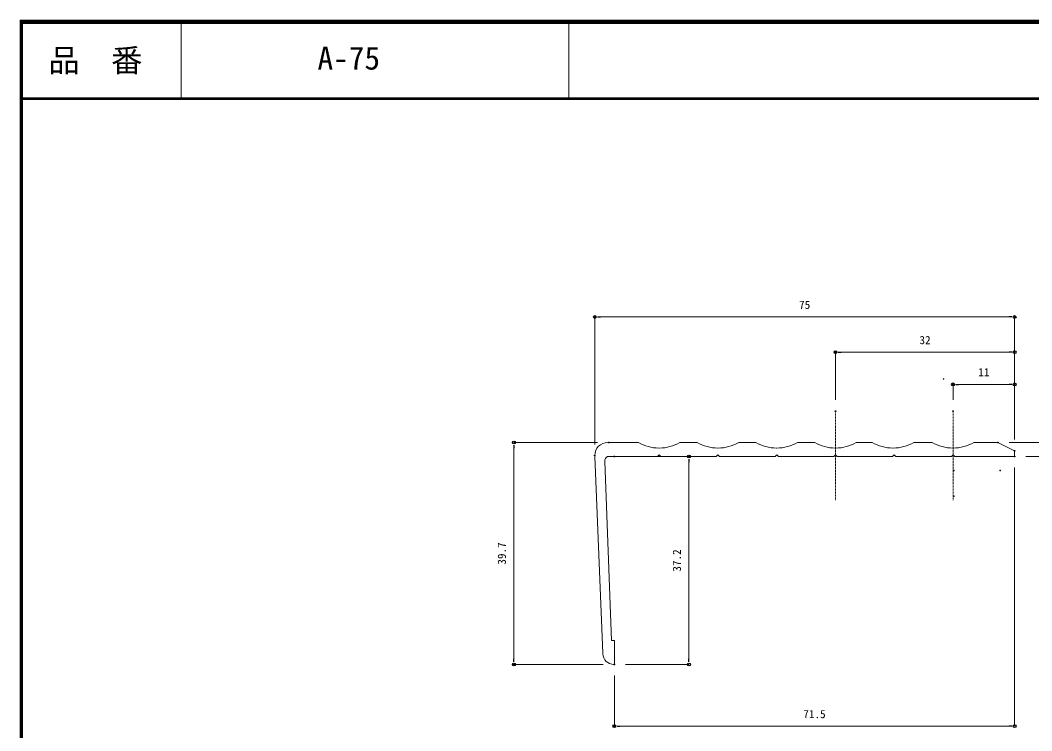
# Model space of a CAD drawing. Units: millimetres, scale not verified. Extents: x -140 to 140, y -96 to 96.
# Drawn here: x -140.5 to 40.2, y -31.3 to 95.7 of the extents above; entities that cross this region are included whole.
import ezdxf
from ezdxf.enums import TextEntityAlignment as Align

# ---------------------------------------------------------------- set-up
doc = ezdxf.new("R2010")
doc.units = ezdxf.units.MM
doc.header["$LTSCALE"] = 0.25
doc.header["$PDMODE"] = 32
doc.header["$PDSIZE"] = 0.125
doc.linetypes.add('USER1', pattern=[1.21666, 0.935822, -0.093613, 0.093613, -0.093613])
doc.layers.add('0-0_0', color=7, linetype='Continuous')
doc.layers.add('0-1_Defpoints', color=7, linetype='Continuous')
for name, color, linetype, lineweight in [('0-2_一般', 7, 'Continuous', 18), ('0-3_CENTER', 2, 'USER1', 18), ('0-5_GREEN', 3, 'Continuous', 18)]:
    doc.layers.add(name, color=color, linetype=linetype, lineweight=lineweight)
doc.styles.add('ＭＳ ゴシック', font='')
doc.styles.get('ＭＳ ゴシック').set_extended_font_data('MS Gothic')

# ---------------------------------------------------------------- blocks, each defined once
blk = doc.blocks.new('_DOT')
at = {"layer": '0-0_0'}
blk.add_line((-0.5, 0), (-1, 0), dxfattribs=at)
blk.add_circle((0, 0), 0.25, dxfattribs=at)
blk.add_circle((0, 0), 0.25, dxfattribs=at)
blk = doc.blocks.new('D15')
at = {"layer": '0-1_Defpoints'}
for p in [(9.9715, 10.6727), (30.2535, 10.6727), (12.9715, 8.1727)]:
    blk.add_point(p, dxfattribs=at)
at = {"layer": '0-2_一般', "color": 3}
for p, q in [((30.2535, 11.6727), (30.2535, 12.6727)), ((11.9715, 10.6727), (30.2535, 10.6727)), ((30.2535, 8.1727), (30.2535, 10.6727)), ((14.9715, 8.1727), (30.2535, 8.1727)), ((30.2535, 7.1727), (30.2535, 6.1727))]:
    blk.add_line(p, q, dxfattribs=at)
at = {"layer": '0-2_一般'}
for p, rotation in [((30.2535, 10.6727), 270), ((30.2535, 8.1727), 90)]:
    blk.add_blockref('_DOT', p, dxfattribs=dict(at, rotation=rotation))
at = {"layer": '0-2_一般', "style": 'ＭＳ ゴシック'}
blk.add_text('2.5', height=1.466, rotation=90, dxfattribs=at).set_placement((29.2535, 12.5809), align=Align.BOTTOM_LEFT)
blk = doc.blocks.new('D16')
at = {"layer": '0-1_Defpoints'}
for p in [(-62.0285, 33.0948), (12.9715, 9.1727), (-62.0285, 8.3289)]:
    blk.add_point(p, dxfattribs=at)
at = {"layer": '0-2_一般', "color": 3}
for p, q in [((-62.0285, 10.3289), (-62.0285, 33.0948)), ((11.9715, 33.0948), (-61.0285, 33.0948)), ((12.9715, 11.1727), (12.9715, 33.0948))]:
    blk.add_line(p, q, dxfattribs=at)
at = {"layer": '0-2_一般', "rotation": 180}
blk.add_blockref('_DOT', (-62.0285, 33.0948), dxfattribs=at)
at = {"layer": '0-2_一般'}
blk.add_blockref('_DOT', (12.9715, 33.0948), dxfattribs=at)
at = {"layer": '0-2_一般', "style": 'ＭＳ ゴシック'}
blk.add_text('75', height=1.466, dxfattribs=at).set_placement((-25.5285, 34.0948), align=Align.BOTTOM_LEFT)
blk = doc.blocks.new('D17')
at = {"layer": '0-1_Defpoints'}
for p in [(-59.5285, 10.6727), (-76.4563, -29.0044), (-58.5285, -29.0044)]:
    blk.add_point(p, dxfattribs=at)
at = {"layer": '0-2_一般', "color": 3}
for p, q in [((-61.5285, 10.6727), (-76.4563, 10.6727)), ((-76.4563, 9.6727), (-76.4563, -28.0044)), ((-60.5285, -29.0044), (-76.4563, -29.0044))]:
    blk.add_line(p, q, dxfattribs=at)
at = {"layer": '0-2_一般'}
for p, rotation in [((-76.4563, 10.6727), 90), ((-76.4563, -29.0044), 270)]:
    blk.add_blockref('_DOT', p, dxfattribs=dict(at, rotation=rotation))
at = {"layer": '0-2_一般', "style": 'ＭＳ ゴシック'}
blk.add_text('39.7', height=1.466, rotation=90, dxfattribs=at).set_placement((-77.4563, -11.1659), align=Align.BOTTOM_LEFT)
blk = doc.blocks.new('D18')
at = {"layer": '0-1_Defpoints'}
for p in [(1.9715, 21.052), (1.9715, 16.2603), (12.9715, 9.1727)]:
    blk.add_point(p, dxfattribs=at)
at = {"layer": '0-2_一般', "color": 3}
for p, q in [((1.9715, 18.2603), (1.9715, 21.052)), ((11.9715, 21.052), (2.9715, 21.052)), ((12.9715, 11.1727), (12.9715, 21.052))]:
    blk.add_line(p, q, dxfattribs=at)
at = {"layer": '0-2_一般', "rotation": 180}
blk.add_blockref('_DOT', (1.9715, 21.052), dxfattribs=at)
at = {"layer": '0-2_一般'}
blk.add_blockref('_DOT', (12.9715, 21.052), dxfattribs=at)
at = {"layer": '0-2_一般', "style": 'ＭＳ ゴシック'}
blk.add_text('11', height=1.466, dxfattribs=at).set_placement((6.4715, 22.052), align=Align.BOTTOM_LEFT)
blk = doc.blocks.new('D19')
at = {"layer": '0-1_Defpoints'}
for p in [(-19.0285, 26.7986), (-19.0285, 16.2603), (12.9715, 9.1727)]:
    blk.add_point(p, dxfattribs=at)
at = {"layer": '0-2_一般', "color": 3}
for p, q in [((-19.0285, 18.2603), (-19.0285, 26.7986)), ((11.9715, 26.7986), (-18.0285, 26.7986)), ((12.9715, 11.1727), (12.9715, 26.7986))]:
    blk.add_line(p, q, dxfattribs=at)
at = {"layer": '0-2_一般', "rotation": 180}
blk.add_blockref('_DOT', (-19.0285, 26.7986), dxfattribs=at)
at = {"layer": '0-2_一般'}
blk.add_blockref('_DOT', (12.9715, 26.7986), dxfattribs=at)
at = {"layer": '0-2_一般', "style": 'ＭＳ ゴシック'}
blk.add_text('32', height=1.466, dxfattribs=at).set_placement((-4.0285, 27.7986), align=Align.BOTTOM_LEFT)
blk = doc.blocks.new('D20')
at = {"layer": '0-1_Defpoints'}
for p in [(12.9715, 8.1727), (-58.5285, -29.0044), (-58.5285, -40.0395)]:
    blk.add_point(p, dxfattribs=at)
at = {"layer": '0-2_一般', "color": 3}
for p, q in [((12.9715, 6.1727), (12.9715, -40.0395)), ((-58.5285, -31.0044), (-58.5285, -40.0395)), ((11.9715, -40.0395), (-57.5285, -40.0395))]:
    blk.add_line(p, q, dxfattribs=at)
at = {"layer": '0-2_一般', "rotation": 180}
blk.add_blockref('_DOT', (-58.5285, -40.0395), dxfattribs=at)
at = {"layer": '0-2_一般'}
blk.add_blockref('_DOT', (12.9715, -40.0395), dxfattribs=at)
at = {"layer": '0-2_一般', "style": 'ＭＳ ゴシック'}
blk.add_text('71.5', height=1.466, dxfattribs=at).set_placement((-24.7785, -39.0395), align=Align.BOTTOM_LEFT)
blk = doc.blocks.new('D21')
at = {"layer": '0-1_Defpoints'}
for p in [(-58.5285, 8.1727), (-45.1935, 8.1727), (-58.5285, -29.0044)]:
    blk.add_point(p, dxfattribs=at)
at = {"layer": '0-2_一般', "color": 3}
for p, q in [((-56.5285, 8.1727), (-45.1935, 8.1727)), ((-45.1935, -28.0044), (-45.1935, 7.1727)), ((-56.5285, -29.0044), (-45.1935, -29.0044))]:
    blk.add_line(p, q, dxfattribs=at)
at = {"layer": '0-2_一般'}
for p, rotation in [((-45.1935, 8.1727), 90), ((-45.1935, -29.0044), 270)]:
    blk.add_blockref('_DOT', p, dxfattribs=dict(at, rotation=rotation))
at = {"layer": '0-2_一般', "style": 'ＭＳ ゴシック'}
blk.add_text('37.2', height=1.466, rotation=90, dxfattribs=at).set_placement((-46.1935, -12.4159), align=Align.BOTTOM_LEFT)

msp = doc.modelspace()

# ---------------------------------------------------------------- linework, layer by layer
at = {"layer": '0-2_一般'}
for points in [[(29.8398, 20.1887), (29.8689, 20.2054), (34.1275, 20.2054), (37.1275, 18.7054), (37.1275, 17.7054), (26.4275, 17.7054), (26.1275, 18.0054), (25.8275, 17.7054), (15.9275, 17.7054), (15.6275, 18.0054), (15.3275, 17.7054), (5.4275, 17.7054), (5.1275, 18.0054), (4.8275, 17.7054), (-5.0725, 17.7054), (-5.3725, 18.0054), (-5.6725, 17.7054), (-15.5725, 17.7054), (-15.8725, 18.0054), (-16.1725, 17.7054), (-26.0725, 17.7054), (-26.3725, 18.0054), (-26.6725, 17.7054), (-35.084, 17.7054), (-35.6207, 17.7054)], [(-35.5288, 20.2054), (-35.3725, 20.2054), (-30.1139, 20.2054), (-30.0848, 20.1887)], [(-22.6602, 20.1887), (-22.6311, 20.2054), (-19.6139, 20.2054), (-19.5848, 20.1887)], [(-12.1602, 20.1887), (-12.1311, 20.2054), (-9.1139, 20.2054), (-9.0848, 20.1887)], [(-1.6602, 20.1887), (-1.6311, 20.2054), (1.3861, 20.2054), (1.4152, 20.1887)], [(8.8398, 20.1887), (8.8689, 20.2054), (11.6541, 20.2054), (11.6831, 20.1887)], [(19.1078, 20.1887), (19.1368, 20.2054), (22.3861, 20.2054), (22.4152, 20.1887)], [(-26.406, 19.2054), (-26.3725, 19.2054), (-26.339, 19.2054)], [(-15.906, 19.2054), (-15.8725, 19.2054), (-15.839, 19.2054)], [(-5.406, 19.2054), (-5.3725, 19.2054), (-5.339, 19.2054)], [(5.094, 19.2054), (5.1275, 19.2054), (5.161, 19.2054)], [(15.3619, 19.2054), (15.3954, 19.2054), (15.429, 19.2054)], [(26.094, 19.2054), (26.1275, 19.2054), (26.161, 19.2054)], [(-36.4494, -17.5571), (-36.4545, -17.4297), (-37.8662, 17.7054), (-37.8725, 17.7054), (-37.8725, 17.8616)], [(-36.0833, 16.8239), (-34.8725, -15.205), (-34.3725, -15.205), (-34.3725, -19.4717), (-34.4564, -19.4717)]]:
    msp.add_lwpolyline(points, dxfattribs=at)
for centre, radius, start, end in [((-35.5288, 17.8616), 2.3438, 90, 180), ((-26.406, 26.579), 7.3736, 240.0714, 270), ((-26.339, 26.579), 7.3736, 270, 299.92858), ((-15.906, 26.579), 7.3736, 240.0714, 270), ((-15.839, 26.579), 7.3736, 270, 299.92858), ((-5.406, 26.579), 7.3736, 240.0714, 270), ((-5.339, 26.579), 7.3736, 270, 299.92858), ((5.094, 26.579), 7.3736, 240.0714, 270), ((5.161, 26.579), 7.3736, 270, 299.92858), ((15.3619, 26.579), 7.3736, 240.0714, 270), ((15.429, 26.579), 7.3736, 270, 299.92858), ((26.094, 26.579), 7.3736, 240.0714, 270), ((26.161, 26.579), 7.3736, 270, 299.92858), ((-35.084, 16.8616), 1, 122.46174, 182.16489), ((-34.4564, -17.477), 1.9947, 182.30082, 270)]:
    msp.add_arc(centre, radius, start, end, dxfattribs=at)
at = {"layer": '0-3_CENTER'}
for p, q in [((5.1275, 25.793), (5.1275, 9.7895)), ((26.1275, 25.793), (26.1275, 9.7895))]:
    msp.add_line(p, q, dxfattribs=at)
at = {"layer": '0-5_GREEN'}
for p, q in [((140.49, 95.6654), (-140.49, 95.6654)), ((140.35, 95.5254), (-140.385, 95.5254)), ((140.21, 95.3854), (-140.28, 95.3854)), ((140.07, 95.2454), (-140.175, 95.2454)), ((139.93, 95.1054), (-140.07, 95.1054)), ((-111.7453, 95.1054), (-111.7453, 81.5254)), ((-42.5045, 95.2938), (-42.5045, 81.7138)), ((139.93, 81.8054), (-140.175, 81.8054)), ((139.93, 81.6654), (-140.175, 81.6654)), ((139.93, 81.5254), (-140.175, 81.5254))]:
    msp.add_line(p, q, dxfattribs=at)
for points in [[(-140.49, 95.6654), (-140.49, -95.6654), (140.49, -95.6654)], [(-140.385, 95.5254), (-140.385, -95.5604), (140.35, -95.5604)], [(-140.28, 95.3854), (-140.28, -95.4554), (140.21, -95.4554)], [(-140.175, 95.2454), (-140.175, -95.3504), (140.07, -95.3504)], [(-140.07, 95.1054), (-140.07, -95.2454), (139.93, -95.2454)]]:
    msp.add_lwpolyline(points, dxfattribs=at)
for p in [(24.4386, 31.5509), (26.291, 15.1798), (34.5538, 15.1798), (26.291, 10.5798)]:
    msp.add_point(p, dxfattribs=at)

# ---------------------------------------------------------------- block references
at = {"layer": '0-2_一般'}
for name in ['D16', 'D19', 'D18', 'D15', 'D17', 'D20', 'D21']:
    msp.add_blockref(name, (24.156, 9.5327), dxfattribs=at)

# ---------------------------------------------------------------- texts
at = {"layer": '0-5_GREEN', "color": 7, "style": 'ＭＳ ゴシック'}
for s, p in [('品\u3000番', (-135.4637, 85.2061)), ('A-75', (-87.3916, 85.6096))]:
    msp.add_text(s, height=4.106, dxfattribs=at).set_placement(p, align=Align.BOTTOM_LEFT)

doc.saveas('drawing.dxf')
